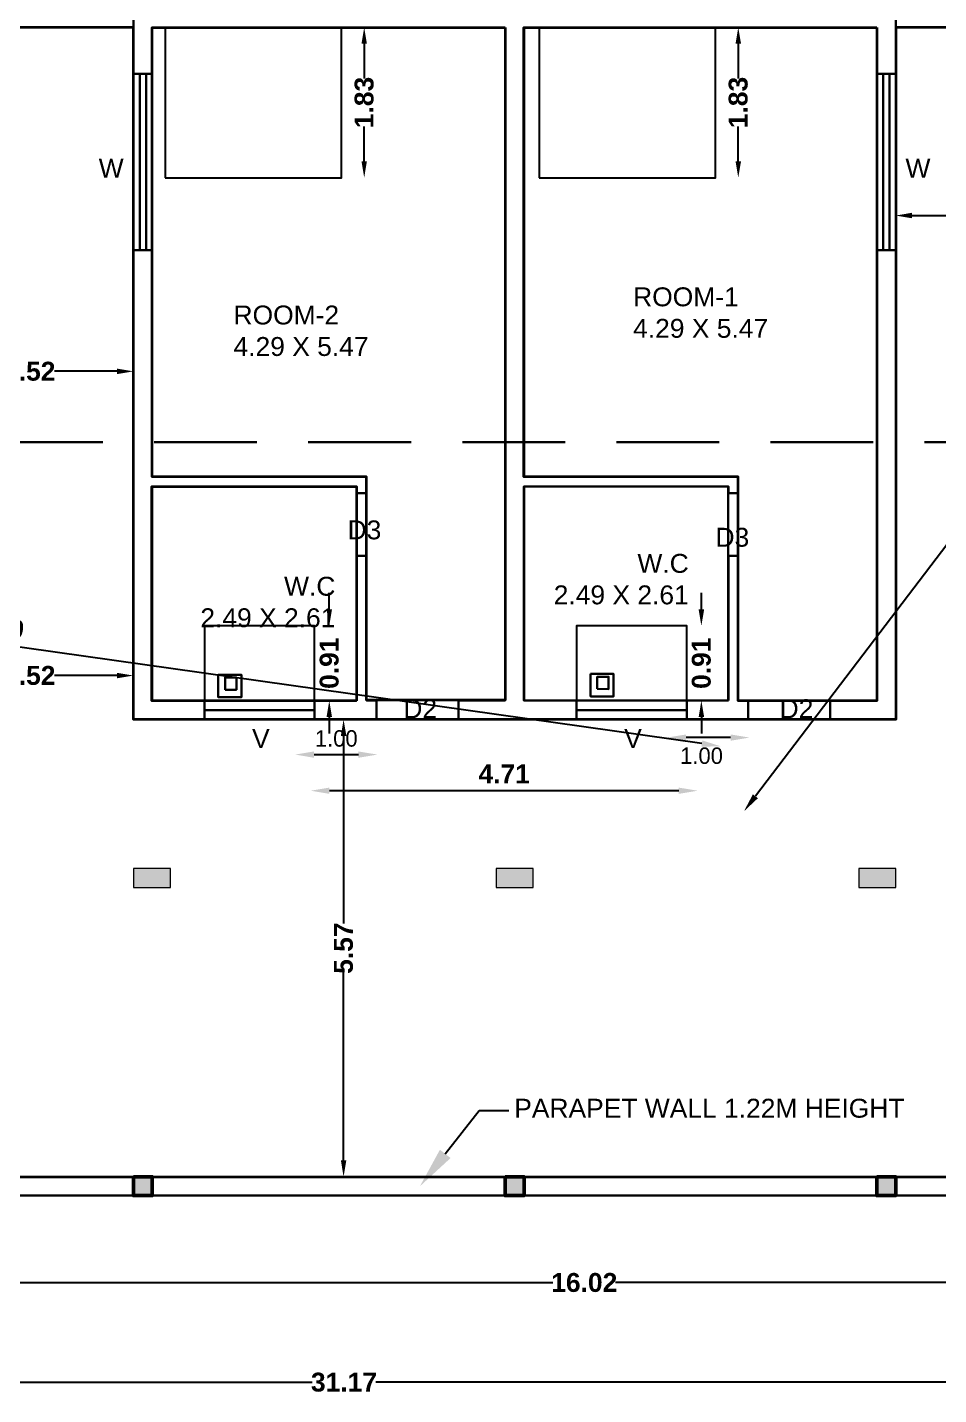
# Model space of a CAD drawing. Header units: metres. Extents: x 515 to 706, y -4 to 163.
# Drawn here: x 575.58 to 586.67, y 91.15 to 107.79 of the extents above; entities that cross this region are included whole.
import ezdxf
from ezdxf import colors
from ezdxf.entities.mleader import LeaderData, LeaderLine
from ezdxf.math import Vec2, Vec3

# ---------------------------------------------------------------- set-up
doc = ezdxf.new("R2010")
doc.units = ezdxf.units.M
doc.header["$MEASUREMENT"] = 0
doc.linetypes.add('DASHED2', pattern=[0.375, 0.25, -0.125])
doc.linetypes.add('PHANTOM2', pattern=[1.25, 0.625, -0.125, 0.125, -0.125, 0.125, -0.125])
for name, color, linetype, lineweight in [('BLK_1_FLR_1_ EXIT_WIDTH_ DOOR', 7, 'Continuous', 30), ('BLK_1_FLR_1_BLT_UP_AREA', 140, 'Continuous', 30), ('BLK_1_FLR_1_CARPET_AREA', 22, 'Continuous', 30), ('BLK_1_FLR_1_WASH', 4, 'Continuous', 30), ('BLK_1_FLR_1_WATER_CLOSET', 4, 'Continuous', 30)]:
    doc.layers.add(name, color=color, linetype=linetype, lineweight=lineweight)
for name, color, linetype in [('BLK_1_FLR_1_REGULAR_ROOM_1', 3, 'Continuous'), ('BLK_1_FLR_1_REGULAR_ROOM_2', 3, 'Continuous'), ('BLK_1_FLR_1_ROOM_1_LIGHT_VENTILATION_1', 3, 'Continuous'), ('BLK_1_FLR_1_ROOM_2_LIGHT_VENTILATION_1', 3, 'Continuous'), ('BLK_1_FLR_1_VERANDAH', 5, 'Continuous'), ('DIST_EXIT', 7, 'Continuous'), ('TOILET_VENTILATION', 6, 'Continuous')]:
    doc.layers.add(name, color=color, linetype=linetype)
doc.styles.add('ARIAL', font='arialbd.ttf', dxfattribs={"height": 0.23})
doc.styles.add('PDF Swiss721BT-RomanCondensed', font='arial.ttf')
doc.styles.add('working', font='arialbd.ttf', dxfattribs={"height": 0.23})
doc.dimstyles.new('new model', dxfattribs={"dimtxt": 0.23, "dimasz": 0.2, "dimexe": 0.1, "dimexo": 0.1, "dimgap": 0, "dimtad": 0, "dimzin": 1, "dimdsep": 46, "dimtxsty": 'working', "dimcen": 0.09, "dimse1": 1, "dimse2": 1, "dimclrd": 256, "dimclrt": 256, "dimadec": 1, "dimazin": 0, "dimtfac": 1, "dimtofl": 0, "dimtmove": 0, "dimatfit": 3, "dimfxl": 0, "dimtolj": 1, "dimtzin": 0, "dimlwd": -1, "dimlwe": -1, "dimarcsym": 0})
doc.dimstyles.new('OPEN SPACE', dxfattribs={"dimtxt": 0.23, "dimasz": 0.23, "dimexe": 0.1875, "dimexo": 0.0625, "dimgap": 0.09, "dimtad": 3, "dimzin": 0, "dimdsep": 46, "dimtxsty": 'ARIAL', "dimcen": 0.09, "dimse1": 1, "dimse2": 1, "dimclrd": 256, "dimclre": 256, "dimadec": 0, "dimazin": 0, "dimtfac": 0.5, "dimtix": 1, "dimtmove": 0, "dimatfit": 3, "dimfxl": 0, "dimtolj": 1, "dimtzin": 0, "dimarcsym": 0})
doc.dimstyles.new('Standard$0', dxfattribs={"dimtxt": 0.2, "dimasz": 0.23, "dimexe": 0.1805, "dimexo": 0.0625, "dimgap": 0.0955, "dimtad": 1, "dimzin": 0, "dimdsep": 46, "dimtxsty": 'Standard', "dimcen": 0, "dimdle": 440, "dimse1": 1, "dimse2": 1, "dimclrd": 256, "dimclrt": 256, "dimadec": 0, "dimazin": 0, "dimtfac": 1, "dimtofl": 0, "dimtmove": 0, "dimatfit": 3, "dimfxl": 0, "dimtolj": 1, "dimarcsym": 0})

# ---------------------------------------------------------------- blocks, each defined once
blk = doc.blocks.new('*D43')
at = {"layer": 'Defpoints', "color": 0, "lineweight": 40}
for p in [(579.081, 100.504), (579.081, 99.594), (579.259, 99.594)]:
    blk.add_point(p, dxfattribs=at)
at = {"layer": 'TOILET_VENTILATION'}
for p, q in [((579.259, 100.704), (579.259, 100.904)), ((579.259, 99.394), (579.259, 99.194))]:
    blk.add_line(p, q, dxfattribs=at)
at = {"layer": 'TOILET_VENTILATION', "lineweight": 40}
for points in [[(579.226, 100.704), (579.292, 100.704), (579.259, 100.504)], [(579.226, 99.394), (579.292, 99.394), (579.259, 99.594)]]:
    blk.add_solid(points, dxfattribs=at)
at = {"layer": 'TOILET_VENTILATION', "insert": (579.259, 100.049), "char_height": 0.23, "attachment_point": 5, "rotation": 90, "style": 'working'}
blk.add_mtext('\\A1;0.91', dxfattribs=at)
blk = doc.blocks.new('*D44')
at = {"layer": 'Defpoints', "color": 0, "lineweight": 40}
for p in [(583.609, 100.504), (583.609, 99.594), (583.787, 99.594)]:
    blk.add_point(p, dxfattribs=at)
at = {"layer": 'TOILET_VENTILATION'}
for p, q in [((583.787, 100.704), (583.787, 100.904)), ((583.787, 99.394), (583.787, 99.194))]:
    blk.add_line(p, q, dxfattribs=at)
at = {"layer": 'TOILET_VENTILATION', "lineweight": 40}
for points in [[(583.754, 100.704), (583.821, 100.704), (583.787, 100.504)], [(583.754, 99.394), (583.821, 99.394), (583.787, 99.594)]]:
    blk.add_solid(points, dxfattribs=at)
at = {"layer": 'TOILET_VENTILATION', "insert": (583.787, 100.049), "char_height": 0.23, "attachment_point": 5, "rotation": 90, "style": 'working'}
blk.add_mtext('\\A1;0.91', dxfattribs=at)
blk = doc.blocks.new('*D167')
at = {"layer": 'BLK_1_FLR_1_ROOM_1_LIGHT_VENTILATION_1', "color": 232, "linetype": 'PHANTOM2'}
for p, q in [((584.236, 107.589), (584.236, 107.167)), ((584.236, 106.159), (584.236, 106.581))]:
    blk.add_line(p, q, dxfattribs=at)
at = {"layer": 'BLK_1_FLR_1_ROOM_1_LIGHT_VENTILATION_1', "color": 232, "lineweight": 40}
for points in [[(584.203, 107.589), (584.27, 107.589), (584.236, 107.789)], [(584.203, 106.159), (584.27, 106.159), (584.236, 105.959)]]:
    blk.add_solid(points, dxfattribs=at)
at = {"layer": 'Defpoints', "color": 0, "lineweight": 40}
for p in [(583.96, 107.789), (583.96, 105.959), (584.236, 105.959)]:
    blk.add_point(p, dxfattribs=at)
at = {"layer": 'BLK_1_FLR_1_ROOM_1_LIGHT_VENTILATION_1', "color": 232, "insert": (584.236, 106.874), "char_height": 0.23, "attachment_point": 5, "rotation": 90, "style": 'working'}
blk.add_mtext('\\A1;1.83', dxfattribs=at)
blk = doc.blocks.new('*D168')
at = {"layer": 'BLK_1_FLR_1_ROOM_2_LIGHT_VENTILATION_1', "color": 232, "linetype": 'PHANTOM2'}
for p, q in [((579.684, 107.589), (579.684, 107.167)), ((579.684, 106.159), (579.684, 106.581))]:
    blk.add_line(p, q, dxfattribs=at)
at = {"layer": 'BLK_1_FLR_1_ROOM_2_LIGHT_VENTILATION_1', "color": 232, "lineweight": 40}
for points in [[(579.651, 107.589), (579.717, 107.589), (579.684, 107.789)], [(579.651, 106.159), (579.717, 106.159), (579.684, 105.959)]]:
    blk.add_solid(points, dxfattribs=at)
at = {"layer": 'Defpoints', "color": 0, "lineweight": 40}
for p in [(579.408, 107.789), (579.408, 105.959), (579.684, 105.959)]:
    blk.add_point(p, dxfattribs=at)
at = {"layer": 'BLK_1_FLR_1_ROOM_2_LIGHT_VENTILATION_1', "color": 232, "insert": (579.684, 106.874), "char_height": 0.23, "attachment_point": 5, "rotation": 90, "style": 'working'}
blk.add_mtext('\\A1;1.83', dxfattribs=at)
blk = doc.blocks.new('*D45')
at = {"layer": 'BLK_1_FLR_1_ EXIT_WIDTH_ DOOR', "lineweight": -2}
blk.add_line((579.074, 98.937), (579.614, 98.937), dxfattribs=at)
at = {"layer": 'BLK_1_FLR_1_ EXIT_WIDTH_ DOOR', "lineweight": 40}
for points in [[(579.074, 98.975), (579.074, 98.898), (578.844, 98.937)], [(579.614, 98.975), (579.614, 98.898), (579.844, 98.937)]]:
    blk.add_solid(points, dxfattribs=at)
at = {"layer": 'Defpoints', "color": 0, "lineweight": 40}
for p in [(578.844, 99.479), (579.844, 99.479), (579.844, 98.937)]:
    blk.add_point(p, dxfattribs=at)
at = {"layer": 'BLK_1_FLR_1_ EXIT_WIDTH_ DOOR', "insert": (579.344, 99.132), "char_height": 0.2, "attachment_point": 5, "rotation": 0.0007}
blk.add_mtext('\\A1;1.00', dxfattribs=at)
blk = doc.blocks.new('*D46')
at = {"layer": 'BLK_1_FLR_1_ EXIT_WIDTH_ DOOR', "lineweight": -2}
blk.add_line((584.142, 99.144), (583.602, 99.144), dxfattribs=at)
at = {"layer": 'BLK_1_FLR_1_ EXIT_WIDTH_ DOOR', "lineweight": 40}
for points in [[(583.602, 99.182), (583.602, 99.105), (583.372, 99.144)], [(584.142, 99.182), (584.142, 99.105), (584.372, 99.144)]]:
    blk.add_solid(points, dxfattribs=at)
at = {"layer": 'Defpoints', "color": 0, "lineweight": 40}
for p in [(583.372, 99.523), (584.372, 99.523), (583.372, 99.144)]:
    blk.add_point(p, dxfattribs=at)
at = {"layer": 'BLK_1_FLR_1_ EXIT_WIDTH_ DOOR', "insert": (583.789, 98.922), "char_height": 0.2, "attachment_point": 5, "rotation": 359.9998}
blk.add_mtext('\\A1;1.00', dxfattribs=at)
blk = doc.blocks.new('*D172')
at = {"layer": 'Defpoints', "color": 0, "lineweight": 40}
for p in [(591.814, 107.789), (584.305, 98.246), (584.464, 98.126)]:
    blk.add_point(p, dxfattribs=at)
at = {"layer": 'DIST_EXIT', "lineweight": -2}
blk.add_line((591.516, 107.727), (584.444, 98.43), dxfattribs=at)
at = {"layer": 'DIST_EXIT', "lineweight": 40}
for points in [[(591.485, 107.75), (591.546, 107.703), (591.655, 107.91)], [(584.414, 98.453), (584.475, 98.406), (584.305, 98.246)]]:
    blk.add_solid(points, dxfattribs=at)
at = {"layer": 'DIST_EXIT', "color": 0, "insert": (587.816, 103.202), "char_height": 0.23, "attachment_point": 5, "rotation": 52.7442, "style": 'ARIAL'}
blk.add_mtext('\\A1;12.14', dxfattribs=at)
blk = doc.blocks.new('*D61')
at = {"layer": 'Defpoints', "color": 0, "lineweight": 40}
for p in [(579.031, 98.52), (579.031, 98.497), (583.742, 98.52)]:
    blk.add_point(p, dxfattribs=at)
at = {"layer": 'DIST_EXIT', "lineweight": -2}
blk.add_line((583.512, 98.497), (579.261, 98.497), dxfattribs=at)
at = {"layer": 'DIST_EXIT', "lineweight": 40}
for points in [[(579.261, 98.535), (579.261, 98.459), (579.031, 98.497)], [(583.512, 98.535), (583.512, 98.459), (583.742, 98.497)]]:
    blk.add_solid(points, dxfattribs=at)
at = {"layer": 'DIST_EXIT', "color": 0, "insert": (581.387, 98.702), "char_height": 0.23, "attachment_point": 5, "style": 'ARIAL'}
blk.add_mtext('\\A1;4.71', dxfattribs=at)
blk = doc.blocks.new('*D62')
at = {"layer": 'Defpoints', "color": 0, "lineweight": 40}
for p in [(566.208, 101.56), (566.088, 100.712), (583.901, 98.19)]:
    blk.add_point(p, dxfattribs=at)
at = {"layer": 'DIST_EXIT', "lineweight": -2}
blk.add_line((583.794, 99.071), (566.435, 101.527), dxfattribs=at)
at = {"layer": 'DIST_EXIT', "lineweight": 40}
for points in [[(566.441, 101.565), (566.43, 101.49), (566.208, 101.56)], [(583.799, 99.109), (583.788, 99.033), (584.022, 99.038)]]:
    blk.add_solid(points, dxfattribs=at)
at = {"layer": 'DIST_EXIT', "color": 0, "insert": (575.144, 100.504), "char_height": 0.23, "attachment_point": 5, "rotation": 351.9438, "style": 'ARIAL'}
blk.add_mtext('\\A1;17.99', dxfattribs=at)
blk = doc.blocks.new('*D596')
for p, q in [((574.553, 103.602), (575.314, 103.602)), ((576.676, 103.602), (575.915, 103.602))]:
    blk.add_line(p, q)
at = {"lineweight": 40}
for points in [[(574.553, 103.635), (574.553, 103.568), (574.353, 103.602)], [(576.676, 103.635), (576.676, 103.568), (576.876, 103.602)]]:
    blk.add_solid(points, dxfattribs=at)
at = {"layer": 'Defpoints', "color": 0, "lineweight": 40}
for p in [(574.353, 103.705), (576.876, 103.705), (576.876, 103.602)]:
    blk.add_point(p, dxfattribs=at)
at = {"lineweight": 30, "insert": (575.614, 103.602), "char_height": 0.23, "attachment_point": 5, "rotation": 0.0002, "style": 'working'}
blk.add_mtext('\\A1;2.52', dxfattribs=at)
blk = doc.blocks.new('*D731')
for p, q in [((574.552, 99.899), (575.313, 99.899)), ((576.676, 99.899), (575.915, 99.899))]:
    blk.add_line(p, q)
at = {"lineweight": 40}
for points in [[(574.552, 99.932), (574.552, 99.866), (574.352, 99.899)], [(576.676, 99.932), (576.676, 99.866), (576.876, 99.899)]]:
    blk.add_solid(points, dxfattribs=at)
at = {"layer": 'Defpoints', "color": 0, "lineweight": 40}
for p in [(574.352, 99.883), (576.876, 99.899), (576.876, 99.883)]:
    blk.add_point(p, dxfattribs=at)
at = {"lineweight": 30, "insert": (575.614, 99.899), "char_height": 0.23, "attachment_point": 5, "rotation": 0.0002, "style": 'working'}
blk.add_mtext('\\A1;2.52', dxfattribs=at)
blk = doc.blocks.new('sfdfds')
at = {"lineweight": 15}
h = blk.add_hatch(color=1, dxfattribs=at)
h.dxf.hatch_style = 1
h.paths.add_polyline_path([(788.142, -179.821), (788.592, -179.821), (788.592, -179.591), (788.142, -179.591)])
at = {"color": 1, "lineweight": 15}
blk.add_lwpolyline([(788.142, -179.821), (788.592, -179.821), (788.592, -179.591), (788.142, -179.591)], close=True, dxfattribs=at)
blk = doc.blocks.new('0.23x 0.23')
at = {"lineweight": 50}
h = blk.add_hatch(color=1, dxfattribs=at)
h.dxf.hatch_style = 1
h.paths.add_polyline_path([(780.034, -174.426), (780.264, -174.426), (780.264, -174.196), (780.034, -174.196)])
at = {"color": 1, "lineweight": 50}
blk.add_lwpolyline([(780.034, -174.426), (780.264, -174.426), (780.264, -174.196), (780.034, -174.196)], close=True, dxfattribs=at)
blk = doc.blocks.new('*D438')
for p, q in [((586.352, 118.7), (587.924, 118.7)), ((590.062, 118.7), (588.491, 118.7))]:
    blk.add_line(p, q)
at = {"lineweight": 40}
for points in [[(586.352, 118.734), (586.352, 118.667), (586.152, 118.7)], [(590.062, 118.734), (590.062, 118.667), (590.262, 118.7)]]:
    blk.add_solid(points, dxfattribs=at)
at = {"layer": 'Defpoints', "color": 0, "lineweight": 40}
for p in [(590.262, 118.7), (586.152, 107.789), (590.262, 107.789)]:
    blk.add_point(p, dxfattribs=at)
at = {"lineweight": 30, "insert": (588.207, 118.7), "char_height": 0.23, "attachment_point": 5, "style": 'working'}
blk.add_mtext('\\A1;4.11', dxfattribs=at)
blk = doc.blocks.new('*D468')
for p, q in [((574.552, 92.51), (581.981, 92.51)), ((590.172, 92.51), (582.744, 92.51))]:
    blk.add_line(p, q)
at = {"lineweight": 40}
for points in [[(574.552, 92.543), (574.552, 92.477), (574.352, 92.51)], [(590.172, 92.543), (590.172, 92.477), (590.372, 92.51)]]:
    blk.add_solid(points, dxfattribs=at)
at = {"layer": 'Defpoints', "color": 0, "lineweight": 40}
for p in [(574.352, 93.798), (590.372, 93.799), (590.372, 92.51)]:
    blk.add_point(p, dxfattribs=at)
at = {"lineweight": 30, "insert": (582.362, 92.51), "char_height": 0.23, "attachment_point": 5, "style": 'working'}
blk.add_mtext('\\A1;16.02', dxfattribs=at)
blk = doc.blocks.new('*D472')
for p, q in [((564.054, 91.297), (579.05, 91.297)), ((594.822, 91.297), (579.827, 91.297))]:
    blk.add_line(p, q)
at = {"lineweight": 40}
for points in [[(564.054, 91.33), (564.054, 91.264), (563.854, 91.297)], [(594.822, 91.33), (594.822, 91.264), (595.022, 91.297)]]:
    blk.add_solid(points, dxfattribs=at)
at = {"layer": 'Defpoints', "color": 0, "lineweight": 40}
for p in [(563.854, 93.569), (595.022, 93.569), (595.022, 91.297)]:
    blk.add_point(p, dxfattribs=at)
at = {"lineweight": 30, "insert": (579.438, 91.297), "char_height": 0.23, "attachment_point": 5, "style": 'working'}
blk.add_mtext('\\A1;31.17', dxfattribs=at)
blk = doc.blocks.new('*D760')
for p, q in [((579.433, 99.164), (579.433, 96.88)), ((579.433, 93.999), (579.433, 96.283))]:
    blk.add_line(p, q)
at = {"lineweight": 40}
for points in [[(579.4, 99.164), (579.467, 99.164), (579.433, 99.364)], [(579.4, 93.999), (579.467, 93.999), (579.433, 93.799)]]:
    blk.add_solid(points, dxfattribs=at)
at = {"layer": 'Defpoints', "color": 0, "lineweight": 40}
for p in [(579.407, 99.364), (579.407, 93.799), (579.433, 93.799)]:
    blk.add_point(p, dxfattribs=at)
at = {"lineweight": 30, "insert": (579.433, 96.581), "char_height": 0.23, "attachment_point": 5, "rotation": 90, "style": 'working'}
blk.add_mtext('\\A1;5.57', dxfattribs=at)
blk = doc.blocks.new('*D762')
for p, q in [((586.352, 105.498), (587.961, 105.498)), ((590.172, 105.498), (588.564, 105.498))]:
    blk.add_line(p, q)
at = {"lineweight": 40}
for points in [[(586.352, 105.532), (586.352, 105.465), (586.152, 105.498)], [(590.172, 105.532), (590.172, 105.465), (590.372, 105.498)]]:
    blk.add_solid(points, dxfattribs=at)
at = {"layer": 'Defpoints', "color": 0, "lineweight": 40}
for p in [(586.152, 105.498), (586.152, 105.306), (590.372, 105.306)]:
    blk.add_point(p, dxfattribs=at)
at = {"lineweight": 30, "insert": (588.262, 105.498), "char_height": 0.23, "attachment_point": 5, "style": 'working'}
blk.add_mtext('\\A1;4.22', dxfattribs=at)

msp = doc.modelspace()

# ---------------------------------------------------------------- linework, layer by layer
at = {"lineweight": 30, "ltscale": 0.125}
for p, q in [((576.87569, 99.36408), (576.87565, 110.01906)), ((586.15238, 99.3641), (586.15233, 110.01911)), ((577.10568, 102.32076), (577.10566, 107.78906)), ((581.39904, 99.59408), (581.399, 107.78908)), ((581.62902, 102.32078), (581.62899, 107.78908)), ((585.92238, 99.5941), (585.92234, 107.7891)), ((576.87558, 107.22226), (576.87558, 105.10226)), ((577.10558, 107.22226), (576.87558, 107.22226)), ((576.95233, 107.22226), (576.95233, 105.07561)), ((577.029, 107.22226), (577.029, 105.07561)), ((577.10558, 107.22226), (577.10558, 105.10226)), ((585.92233, 107.22226), (585.92233, 105.10226)), ((585.92233, 107.22226), (586.15233, 107.22226)), ((585.9989, 107.22226), (585.9989, 105.07561)), ((586.07557, 107.22226), (586.07557, 105.07561)), ((586.15233, 107.22226), (586.15233, 105.10226)), ((577.10568, 102.32076), (579.71234, 102.32075)), ((577.10568, 102.20076), (579.59234, 102.20075)), ((577.10569, 99.59408), (577.10568, 102.20076)), ((579.59234, 102.11741), (579.59234, 102.20075)), ((579.71234, 102.11741), (579.71234, 102.32075)), ((581.62901, 102.20078), (584.11568, 102.20077)), ((581.62902, 102.32078), (584.23568, 102.32077)), ((581.62903, 99.73907), (581.62902, 102.20078)), ((581.62903, 99.5941), (581.62902, 102.20078)), ((584.11568, 102.11743), (584.11568, 102.20077)), ((584.23568, 102.11743), (584.23568, 102.32077)), ((579.59234, 102.11741), (579.71234, 102.11741)), ((584.11568, 102.11743), (584.23568, 102.11743)), ((579.59234, 99.59407), (579.59234, 101.35741)), ((579.59234, 101.35741), (579.71234, 101.35741)), ((579.71233, 99.59407), (579.71234, 101.35741)), ((584.11568, 99.59409), (584.11568, 101.35743)), ((584.11568, 101.35743), (584.23567, 101.35743)), ((584.23567, 99.59409), (584.23567, 101.35743)), ((577.10569, 99.59408), (579.59234, 99.59407)), ((579.59234, 99.59407), (579.59234, 99.59408)), ((579.71233, 99.59407), (579.83233, 99.59407)), ((579.83233, 99.36407), (579.83233, 99.59407)), ((581.39904, 99.59408), (580.83233, 99.59408)), ((580.83233, 99.59408), (580.83233, 99.36408)), ((581.62903, 99.5941), (584.11568, 99.59411)), ((584.11568, 99.59409), (584.11568, 99.5941)), ((584.23567, 99.59409), (584.35567, 99.59409)), ((584.35567, 99.36408), (584.35567, 99.59409)), ((585.92238, 99.5941), (585.35567, 99.5941)), ((585.35567, 99.5941), (585.35567, 99.3641)), ((576.87569, 99.36408), (579.83233, 99.36407)), ((580.83237, 99.36408), (580.83233, 99.36408)), ((580.83237, 99.36408), (584.35567, 99.36408)), ((586.15238, 99.3641), (585.35567, 99.3641)), ((585.3557, 99.3641), (585.35567, 99.3641))]:
    msp.add_line(p, q, dxfattribs=at)
at = {"linetype": 'DASHED2', "lineweight": 30, "ltscale": 5}
msp.add_line((595.25407, 102.73842), (563.46294, 102.73842), dxfattribs=at)
at = {"lineweight": 30}
for p, q in [((577.73906, 99.47905), (579.08088, 99.47905)), ((582.2674, 99.47907), (583.60922, 99.47907)), ((576.92903, 93.79859), (574.35238, 93.79859)), ((576.92903, 93.56859), (574.35238, 93.56859))]:
    msp.add_line(p, q, dxfattribs=at)
for points in [[(576.87567, 105.07561), (576.87567, 107.22226), (577.10567, 107.22226), (577.10567, 105.07561)], [(586.15223, 105.07561), (586.15223, 107.22226), (585.92223, 107.22226), (585.92223, 105.07561)], [(579.08088, 99.36397), (579.08088, 99.59412), (577.73906, 99.59412), (577.73906, 99.36397)], [(583.60922, 99.36399), (583.60922, 99.59415), (582.2674, 99.59415), (582.2674, 99.36399)]]:
    msp.add_lwpolyline(points, close=True, dxfattribs=at)
at = {"lineweight": 30, "ltscale": 0.125}
for points in [[(590.3723, 93.56859), (574.35238, 93.56859), (563.85456, 93.56857), (563.85458, 98.33005)], [(590.37229, 93.7986), (574.35238, 93.79864)]]:
    msp.add_lwpolyline(points, dxfattribs=at)
at = {"layer": 'BLK_1_FLR_1_BLT_UP_AREA', "color": 14}
msp.add_lwpolyline([(595.02232, 112.5488), (595.02228, 93.56855), (590.37233, 93.56854), (563.85456, 93.56852), (563.8546, 106.13474), (565.58773, 106.13474), (565.58777, 118.08374), (576.12237, 118.08374), (576.12235, 108.01891), (590.26226, 108.01879), (590.26223, 112.5488)], close=True, dxfattribs=at)
at = {"layer": 'BLK_1_FLR_1_CARPET_AREA', "color": 14, "lineweight": 35}
for points in [[(576.87494, 107.78766), (574.40551, 107.78765), (574.39182, 107.78765), (574.35186, 101.71888), (574.35184, 93.79734), (590.37177, 93.79731), (590.37177, 105.66644), (592.77295, 105.66645), (592.77294, 107.78755), (586.15164, 107.78799), (586.15164, 99.36271), (576.87496, 99.36268)], [(581.39829, 107.78768), (581.39831, 99.59769), (579.71161, 99.5977), (579.71163, 102.31935), (577.10496, 102.31934), (577.10494, 107.78767)], [(585.92164, 107.7877), (585.92167, 99.59271), (584.23497, 99.59271), (584.23497, 102.31938), (581.6283, 102.31937), (581.6283, 107.78769)], [(579.59163, 99.59268), (577.09999, 99.59268), (577.09999, 102.19936), (579.59163, 102.19936)]]:
    msp.add_lwpolyline(points, close=True, dxfattribs=at)
at = {"layer": 'BLK_1_FLR_1_REGULAR_ROOM_1', "color": 2}
msp.add_lwpolyline([(585.92174, 107.78895), (585.92177, 99.59395), (584.23507, 99.59396), (584.23507, 102.32062), (581.62841, 102.32062), (581.6284, 107.78893)], close=True, dxfattribs=at)
at = {"layer": 'BLK_1_FLR_1_REGULAR_ROOM_2', "color": 2}
msp.add_lwpolyline([(581.39839, 107.78893), (581.39842, 99.59894), (579.71172, 99.59895), (579.71173, 102.3206), (577.10507, 102.32059), (577.10505, 107.78892)], close=True, dxfattribs=at)
at = {"layer": 'BLK_1_FLR_1_ROOM_1_LIGHT_VENTILATION_1', "color": 3}
msp.add_lwpolyline([(581.81328, 105.95894), (583.95994, 105.95894), (583.95994, 107.78894), (581.81328, 107.78894)], close=True, dxfattribs=at)
at = {"layer": 'BLK_1_FLR_1_ROOM_2_LIGHT_VENTILATION_1', "color": 3}
msp.add_lwpolyline([(577.26101, 105.95902), (579.40767, 105.95902), (579.40767, 107.78902), (577.26101, 107.78902)], close=True, dxfattribs=at)
at = {"layer": 'BLK_1_FLR_1_VERANDAH', "color": 5}
msp.add_lwpolyline([(576.87504, 107.78891), (574.39192, 107.7889), (574.39192, 107.7889), (574.39193, 101.72013), (574.35196, 101.72013), (574.35194, 93.79859), (590.37187, 93.79855), (590.37187, 105.66769), (592.77305, 105.66769), (592.77305, 107.78879), (586.15174, 107.78923), (586.15175, 99.36395), (576.87507, 99.36393)], close=True, dxfattribs=at)
at = {"layer": 'BLK_1_FLR_1_WASH', "color": 55, "lineweight": 30}
for points in [[(577.90883, 99.90955), (578.18905, 99.90955), (578.18905, 99.63558), (577.90883, 99.63558)], [(582.43874, 99.9184), (582.71896, 99.9184), (582.71896, 99.64443), (582.43874, 99.64443)]]:
    msp.add_lwpolyline(points, close=True, dxfattribs=at)
at = {"layer": 'BLK_1_FLR_1_WASH', "color": 60, "lineweight": 30}
for points in [[(577.99014, 99.72671), (578.12814, 99.72628), (578.1286, 99.8748), (577.9906, 99.87523)], [(582.52004, 99.73556), (582.65805, 99.73513), (582.65851, 99.88365), (582.52051, 99.88408)]]:
    msp.add_lwpolyline(points, close=True, dxfattribs=at)
at = {"layer": 'BLK_1_FLR_1_WATER_CLOSET', "color": 3}
for points in [[(579.59173, 99.59393), (577.10009, 99.59393), (577.10009, 102.20061), (579.59173, 102.20061)], [(584.11508, 99.59394), (581.62843, 99.59394), (581.62843, 102.20062), (584.11508, 102.20062)]]:
    msp.add_lwpolyline(points, close=True, dxfattribs=at)
at = {"layer": 'TOILET_VENTILATION', "color": 6}
for points in [[(577.7388, 99.59392), (579.08062, 99.59392), (579.08062, 100.50392), (577.7388, 100.50392)], [(582.26714, 99.59394), (583.60896, 99.59394), (583.60896, 100.50394), (582.26714, 100.50394)]]:
    msp.add_lwpolyline(points, close=True, dxfattribs=at)

# ---------------------------------------------------------------- block references
at = {"lineweight": 30}
for p in [(-211.2663, 277.13964), (-206.8531, 277.13966), (-202.43991, 277.13964)]:
    msp.add_blockref('sfdfds', p, dxfattribs=at)
at = {"lineweight": 30, "rotation": 270}
for p in [(751.30141, 873.83305), (755.82478, 873.83305), (760.34813, 873.83303)]:
    msp.add_blockref('0.23x 0.23', p, dxfattribs=at)

# ---------------------------------------------------------------- texts
at = {"lineweight": 30, "ltscale": 0.125, "char_height": 0.23, "style": 'PDF Swiss721BT-RomanCondensed'}
for s, width, insert, attachment_point in [('W', 0.0527571, (576.75662, 106.18909), 3), ('W', 0.0527571, (586.27128, 106.18909), 1), ('ROOM-1\\P4.29 X 5.47', 3.7251725, (582.95657, 104.62379), 1), ('ROOM-2\\P4.29 X 5.47', 2.9968748, (578.09365, 104.40263), 1), ('D3', 0.0527571, (579.89239, 101.5537), 9), ('D3', 0.0527571, (584.3699, 101.46418), 9), ('W.C\\P2.49 X 2.61', 1.8341644, (583.63348, 100.76264), 9), ('W.C\\P2.49 X 2.61', 1.8251469, (579.33355, 100.48417), 9), ('D2', 0.0527571, (580.1606, 99.61012), 1), ('D2', 0.0527571, (584.73927, 99.61012), 1), ('V', 0.0527571, (578.31942, 99.24708), 1), ('V', 0.0527571, (582.84776, 99.2471), 1), ('PARAPET WALL 1.22M HEIGHT ', 4.995096, (581.50995, 94.51421), 7)]:
    msp.add_mtext_dynamic_manual_height_columns(s, width=width, gutter_width=1.15, heights=[0], dxfattribs=dict(at, insert=insert, attachment_point=attachment_point))

# ---------------------------------------------------------------- dimensions: what is measured, and where the dimension line sits
at = {"lineweight": 30}
for base, p1, p2, override, picture, middle in [((590.26238, 118.70046), (586.15238, 107.7891), (590.26238, 107.78885), {"dimpost": '\\X', "dimtmove": 2}, '*D438', (588.20738, 118.70046)), ((586.15235, 105.49823), (590.3723, 105.30561), (586.15235, 105.3056), {"dimpost": '\\X'}, '*D762', (588.26233, 105.49823)), ((590.37236, 92.51002), (574.3525, 93.79842), (590.37236, 93.7986), {"dimpost": '\\X', "dimtmove": 2}, '*D468', (582.36243, 92.51002)), ((595.02246, 91.29687), (563.85444, 93.56857), (595.02246, 93.5686), {"dimpost": '\\X'}, '*D472', (579.43845, 91.29687))]:
    dim = msp.add_linear_dim(base=base, p1=p1, p2=p2, dimstyle='new model', override=override, dxfattribs=at)
    dim.commit()
    dim.dimension.update_dxf_attribs({"geometry": picture, "text_midpoint": middle})
for p1, p2, distance, picture, middle in [((574.35282, 103.7051), (576.87601, 103.70511), -0.10357, '*D596', (575.61442, 103.60153)), ((574.35239, 99.88259), (576.87569, 99.8826), 0.01645, '*D731', (575.61404, 99.89905))]:
    dim = msp.add_aligned_dim(p1=p1, p2=p2, distance=distance, dimstyle='new model', override={"dimpost": '\\X'}, dxfattribs=at)
    dim.commit()
    dim.dimension.update_dxf_attribs({"geometry": picture, "text_midpoint": middle})
dim = msp.add_linear_dim(base=(579.43345, 93.79862), p1=(579.40696, 99.36407), p2=(579.40695, 93.79862), angle=90, dimstyle='new model', override={"dimpost": '\\X'}, dxfattribs=at)
dim.commit()
dim.dimension.update_dxf_attribs({"geometry": '*D760', "text_midpoint": (579.43345, 96.58135)})
at = {"layer": 'BLK_1_FLR_1_ EXIT_WIDTH_ DOOR', "color": 2}
dim = msp.add_aligned_dim(p1=(578.8436, 99.47888), p2=(579.8436, 99.47889), distance=-0.54236, dimstyle='Standard$0', override={"dimtmove": 2}, dxfattribs=at)
dim.commit()
dim.dimension.update_dxf_attribs({"geometry": '*D45', "text_midpoint": (579.34361, 99.13203)})
dim = msp.add_linear_dim(base=(583.37194, 99.14361), p1=(584.37194, 99.52281), p2=(583.37194, 99.52281), angle=179.999809, dimstyle='Standard$0', override={"dimtmove": 2}, dxfattribs=at)
dim.commit()
dim.dimension.update_dxf_attribs({"geometry": '*D46', "text_midpoint": (583.78861, 98.92221), "dimtype": 161})
at = {"layer": 'BLK_1_FLR_1_ROOM_1_LIGHT_VENTILATION_1', "color": 3}
dim = msp.add_aligned_dim(p1=(583.95994, 107.78894), p2=(583.95994, 105.95894), distance=0.27646, dimstyle='new model', override={"dimpost": '\\X', "dimclrd": 232, "dimclrt": 232, "dimfxl": 75, "dimfxlon": 1, "dimtfill": 1}, dxfattribs=at)
dim.commit()
dim.dimension.update_dxf_attribs({"geometry": '*D167', "text_midpoint": (584.23639, 106.87394)})
at = {"layer": 'BLK_1_FLR_1_ROOM_2_LIGHT_VENTILATION_1', "color": 3}
dim = msp.add_aligned_dim(p1=(579.40767, 107.78902), p2=(579.40767, 105.95902), distance=0.27646, dimstyle='new model', override={"dimpost": '\\X', "dimclrd": 232, "dimclrt": 232, "dimfxl": 75, "dimfxlon": 1, "dimtfill": 1}, dxfattribs=at)
dim.commit()
dim.dimension.update_dxf_attribs({"geometry": '*D168', "text_midpoint": (579.68412, 106.87402)})
at = {"layer": 'DIST_EXIT'}
for p1, p2, distance, picture, middle in [((591.8136, 107.78886), (584.46399, 98.12567), -0.19952, '*D172', (587.81645, 103.20243)), ((583.90146, 98.19018), (566.08761, 100.71157), -0.8566, '*D62', (575.14366, 100.50449)), ((583.74245, 98.52006), (579.03083, 98.52006), 0.02317, '*D61', (581.38664, 98.70236))]:
    dim = msp.add_aligned_dim(p1=p1, p2=p2, distance=distance, dimstyle='OPEN SPACE', override={"dimpost": '\\X'}, dxfattribs=at)
    dim.commit()
    dim.dimension.update_dxf_attribs({"geometry": picture, "text_midpoint": middle})
at = {"layer": 'TOILET_VENTILATION', "color": 6}
for p1, p2, picture, middle in [((579.08062, 100.50392), (579.08062, 99.59392), '*D43', (579.25916, 100.04892)), ((583.60896, 100.50394), (583.60896, 99.59394), '*D44', (583.7875, 100.04894))]:
    dim = msp.add_aligned_dim(p1=p1, p2=p2, distance=0.17854, dimstyle='new model', override={"dimpost": '\\X', "dimtmove": 2}, dxfattribs=at)
    dim.commit()
    dim.dimension.update_dxf_attribs({"geometry": picture, "text_midpoint": middle})

# ---------------------------------------------------------------- leaders
at = {"lineweight": 30}
ml = msp.add_multileader_mtext('Standard', dxfattribs=at)
ml.set_content('', color=256)
ml.set_leader_properties()
ml.build(insert=Vec2(0, 0))
ml.multileader.update_dxf_attribs({"text_right_attachment_type": 6, "dogleg_length": 0.36, "arrow_head_size": 0.5})
ctx = ml.context
ctx.base_point, ctx.char_height, ctx.arrow_head_size, ctx.landing_gap_size, ctx.plane_origin = Vec3(581.44315, 94.60442), 0.18, 0.5, 0.09, Vec3(580.36222, 93.6826)
ctx.right_attachment = 6
notes = []
notes.append((ctx, [(0, (1, 1, 0), (581.08315, 94.60442), (1, 0), 0.36, [(0, [(580.36222, 93.6826)], 0, [])])]))
ctx.mtext.insert, ctx.mtext.flow_direction = Vec3(581.53315, 94.69442), 5
for ctx, leaders in notes:
    for number, flags, end, landing, length, lines in leaders:
        leader = LeaderData()
        leader.index, (leader.has_last_leader_line, leader.has_dogleg_vector, leader.attachment_direction) = number, flags
        leader.last_leader_point, leader.dogleg_vector, leader.dogleg_length = Vec3(end), Vec3(landing), length
        for number, points, colour, breaks in lines:
            line = LeaderLine()
            line.index, line.vertices, line.color, line.breaks = number, Vec3.list(points), colors.encode_raw_color(colour), breaks
            leader.lines.append(line)
        ctx.leaders.append(leader)

doc.saveas('drawing.dxf')
